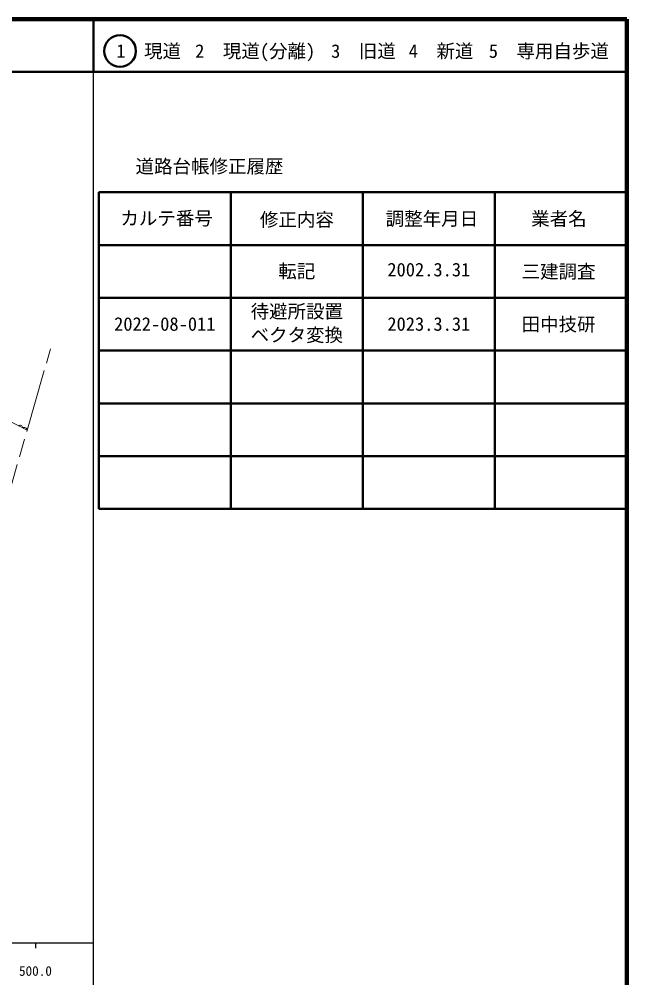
# Model space of a CAD drawing. Units: millimetres, scale not verified. Extents: x 40000 to 680000, y 20000 to 380000.
# Drawn here: x 564921 to 680000, y 198357 to 380000 of the extents above; entities that cross this region are included whole.
import ezdxf
from ezdxf.enums import TextEntityAlignment as Align

# ---------------------------------------------------------------- set-up
doc = ezdxf.new("R2010")
doc.units = ezdxf.units.MM
doc.header["$LTSCALE"] = 1000
doc.linetypes.add('CHAIN', pattern=[18.5, 12, -1.5, 3.5, -1.5])
for name, color, linetype, lineweight in [('M-BGD', 7, 'Continuous', 13), ('M-BMK', 2, 'CHAIN', 13), ('M-TTL', 2, 'Continuous', 140), ('M-TTL-BAND', 7, 'Continuous', 25), ('M-TTL-FRAM', 2, 'Continuous', 50), ('M-TTL-LINE', 7, 'Continuous', 50)]:
    doc.layers.add(name, color=color, linetype=linetype, lineweight=lineweight)
doc.layers.add('M-TTL-TXT', color=7, linetype='Continuous')
doc.styles.add('ＭＳ ゴシック', font='')
doc.styles.get('ＭＳ ゴシック').set_extended_font_data('MS Gothic')

msp = doc.modelspace()

# ---------------------------------------------------------------- linework, layer by layer
at = {"layer": 'M-BGD'}
msp.add_line((560581, 305138), (566415, 302095), dxfattribs=at)
for centre in [(565064, 302554), (565898, 302119)]:
    msp.add_arc(centre, 518, 357.35679, 127.55742, dxfattribs=at)
at = {"layer": 'M-BMK'}
msp.add_line((561248, 284085), (570849, 317548), dxfattribs=at)
at = {"layer": 'M-TTL'}
for p, q in [((680000, 380000), (40000, 380000)), ((680000, 20000), (680000, 380000))]:
    msp.add_line(p, q, dxfattribs=at)
at = {"layer": 'M-TTL-BAND'}
for p, q in [((579000, 20000), (579000, 370000)), ((40000, 205000), (579000, 205000)), ((568000, 205000), (568000, 204000))]:
    msp.add_line(p, q, dxfattribs=at)
at = {"layer": 'M-TTL-FRAM'}
for p, q in [((580000, 347197), (580000, 287197)), ((580000, 347197), (680000, 347197)), ((580000, 287197), (680000, 287197))]:
    msp.add_line(p, q, dxfattribs=at)
at = {"layer": 'M-TTL-LINE'}
for p, q in [((579000, 380000), (579000, 370000)), ((40000, 370000), (680000, 370000)), ((605000, 347197), (605000, 287197)), ((630000, 347197), (630000, 287197)), ((655000, 347197), (655000, 287197)), ((580000, 337197), (680000, 337197)), ((580000, 327197), (680000, 327197)), ((580000, 317197), (680000, 317197)), ((580000, 307197), (680000, 307197)), ((580000, 297197), (680000, 297197))]:
    msp.add_line(p, q, dxfattribs=at)
msp.add_circle((584031, 373958), 3000, dxfattribs=at)

# ---------------------------------------------------------------- texts
at = {"layer": 'M-TTL-BAND', "style": 'ＭＳ ゴシック'}
msp.add_text('500.0', height=1833, dxfattribs=at).set_placement((568000, 198195), align=Align.BOTTOM_CENTER)
at = {"layer": 'M-TTL-TXT', "style": 'ＭＳ ゴシック'}
for s, p in [('1\u3000現道', (589448, 373958)), ('2\u3000現道(分離)', (609619, 373958)), ('3\u3000旧道', (630121, 373958)), ('4\u3000新道', (644824, 373958)), ('5\u3000専用自歩道', (665228, 373958)), ('道路台帳修正履歴', (600968, 352113)), ('カルテ番号', (592839, 342277)), ('修正内容', (617509, 342023)), ('調整年月日', (643089, 342197)), ('業者名', (667134, 342197)), ('転記', (617500, 332245)), ('三建調査', (667077, 332189)), ('待避所設置', (617500, 324623)), ('2022-08-011', (592500, 322245)), ('2023.3.31', (642500, 322245)), ('田中技研', (667077, 322189)), ('ベクタ変換', (617500, 320174))]:
    msp.add_text(s, height=2566, dxfattribs=at).set_placement(p, align=Align.MIDDLE_CENTER)
msp.add_text('2002.3.31', height=2566, dxfattribs=at).set_placement((642500, 330495), align=Align.BOTTOM_CENTER)

doc.saveas('drawing.dxf')
